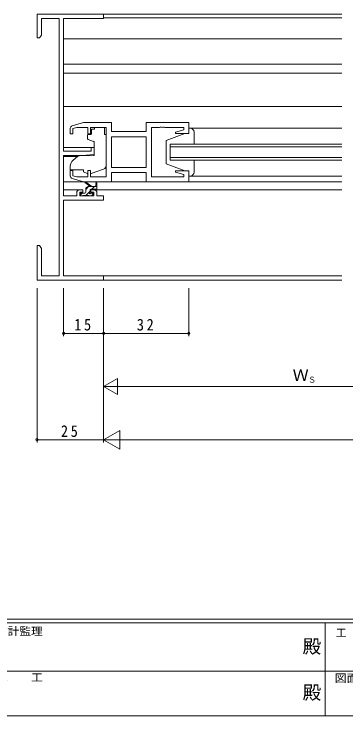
# Model space of a CAD drawing. Units: millimetres on the paper. Extents: x -420 to 373, y -297 to 267.
# Drawn here: x -149.5 to -24.9, y -297 to -33.2 of the extents above; entities that cross this region are included whole.
import ezdxf
from ezdxf.enums import TextEntityAlignment as Align

# ---------------------------------------------------------------- set-up
doc = ezdxf.new("R2010")
doc.units = ezdxf.units.MM
for name, color, linetype, lineweight in [('0-1_YKK_ZWAK', 7, 'Continuous', 9), ('0-3_YKK_11', 7, 'Continuous', 9), ('0-4_YKK_12', 2, 'Continuous', 9), ('0-5_YKK_13', 4, 'Continuous', 9), ('0-7_YKK_D', 6, 'Continuous', 9)]:
    doc.layers.add(name, color=color, linetype=linetype, lineweight=lineweight)
doc.styles.add('ＭＳ ゴシック', font='')
doc.styles.get('ＭＳ ゴシック').set_extended_font_data('MS Gothic')

msp = doc.modelspace()

# ---------------------------------------------------------------- linework, layer by layer
at = {"layer": '0-1_YKK_ZWAK'}
for p, q in [((352.3, -260.575), (-417.7, -260.575)), ((314.5, -261.975), (-417.7, -261.975)), ((-32.7, -261.975), (-32.7, -296.975)), ((-160.1, -280.175), (-31.3, -280.175)), ((-31.3, -280.175), (97.5, -280.175)), ((-417.7, -296.975), (314.5, -296.975))]:
    msp.add_line(p, q, dxfattribs=at)
at = {"layer": '0-3_YKK_11'}
for p, q in [((-140.896, -33.185), (-140.896, -42.185)), ((-115.896, -33.185), (-140.896, -33.185)), ((-115.896, -34.815), (-115.896, -33.185)), ((-139.266, -34.815), (-132.526, -34.815)), ((-139.266, -41.094), (-139.266, -34.815)), ((-132.526, -34.815), (-132.526, -131.555)), ((-130.896, -34.815), (-115.896, -34.815)), ((-130.896, -84.685), (-130.896, -34.815)), ((-140.896, -42.185), (-139.896, -42.185)), ((-139.896, -42.185), (-139.266, -41.094)), ((-128.396, -78.185), (-128.396, -76.129)), ((-127.683, -75.172), (-123.396, -73.885)), ((-126.001, -75.815), (-127.396, -76.234)), ((-127.396, -76.234), (-127.396, -78.185)), ((-121.796, -75.815), (-126.001, -75.815)), ((-123.396, -73.885), (-112.896, -73.885)), ((-121.796, -78.185), (-121.796, -75.815)), ((-120.796, -75.815), (-120.796, -78.185)), ((-114.896, -75.815), (-120.796, -75.815)), ((-114.896, -94.355), (-114.896, -75.815)), ((-112.896, -73.885), (-112.896, -77.385)), ((-99.896, -73.885), (-83.896, -73.885)), ((-99.896, -77.385), (-99.896, -73.885)), ((-97.896, -75.815), (-97.896, -94.355)), ((-94.854, -75.815), (-97.896, -75.815)), ((-94.671, -75.695), (-94.854, -75.815)), ((-94.121, -75.695), (-94.671, -75.695)), ((-93.937, -75.815), (-94.121, -75.695)), ((-93.854, -75.815), (-93.937, -75.815)), ((-93.671, -75.695), (-93.854, -75.815)), ((-93.121, -75.695), (-93.671, -75.695)), ((-92.937, -75.815), (-93.121, -75.695)), ((-85.826, -75.815), (-92.937, -75.815)), ((-85.826, -76.733), (-85.826, -75.815)), ((-83.896, -73.885), (-83.896, -78.085)), ((-127.396, -78.185), (-128.396, -78.185)), ((-120.796, -78.185), (-121.796, -78.185)), ((-112.896, -77.385), (-99.896, -77.385)), ((-88.925, -77.563), (-85.826, -76.733)), ((-88.856, -78.085), (-88.925, -77.563)), ((-83.896, -78.085), (-88.856, -78.085)), ((-112.966, -79.315), (-99.896, -79.315)), ((-112.966, -90.855), (-112.966, -79.315)), ((-99.896, -79.315), (-99.896, -90.855)), ((-120.596, -83.385), (-120.596, -84.685)), ((-119.396, -83.385), (-120.596, -83.385)), ((-119.396, -85.992), (-119.396, -83.385)), ((-120.596, -84.685), (-130.896, -84.685)), ((-130.896, -86.385), (-123.896, -86.385)), ((-130.896, -101.555), (-130.896, -86.385)), ((-123.896, -86.385), (-119.396, -85.992)), ((-128.396, -91.985), (-127.396, -91.985)), ((-128.396, -94.041), (-128.396, -91.985)), ((-127.396, -91.985), (-127.396, -93.937)), ((-121.796, -91.985), (-120.796, -91.985)), ((-121.796, -94.355), (-121.796, -91.985)), ((-120.796, -91.985), (-120.796, -94.355)), ((-99.896, -90.855), (-112.966, -90.855)), ((-99.896, -90.855), (-112.966, -90.855)), ((-88.925, -92.608), (-88.856, -92.085)), ((-88.856, -92.085), (-83.896, -92.085)), ((-83.896, -92.085), (-83.896, -96.285)), ((-127.396, -93.937), (-126.001, -94.355)), ((-126.001, -94.355), (-121.796, -94.355)), ((-120.796, -94.355), (-114.896, -94.355)), ((-112.896, -92.785), (-112.896, -96.285)), ((-99.896, -92.785), (-112.896, -92.785)), ((-99.896, -96.285), (-99.896, -92.785)), ((-97.896, -94.355), (-85.826, -94.355)), ((-85.826, -93.438), (-88.925, -92.608)), ((-85.826, -94.355), (-85.826, -93.438)), ((-123.396, -96.285), (-127.683, -94.999)), ((-112.896, -96.285), (-123.396, -96.285)), ((-83.896, -96.285), (-99.896, -96.285)), ((-123.696, -99.285), (-124.996, -99.285)), ((-124.796, -100.085), (-123.696, -100.085)), ((-124.796, -101.555), (-124.796, -100.085)), ((-123.696, -100.085), (-123.696, -99.285)), ((-120.696, -99.285), (-120.696, -100.085)), ((-119.396, -99.285), (-120.696, -99.285)), ((-120.696, -100.085), (-119.596, -100.085)), ((-119.596, -100.085), (-119.596, -101.555)), ((-125.996, -101.555), (-130.896, -101.555)), ((-125.996, -100.285), (-125.996, -101.555)), ((-119.596, -101.555), (-124.796, -101.555)), ((-118.396, -101.555), (-118.396, -100.285)), ((-115.896, -101.555), (-118.396, -101.555)), ((-115.896, -103.185), (-115.896, -101.555)), ((-130.896, -103.185), (-115.896, -103.185)), ((-130.896, -131.555), (-130.896, -103.185)), ((-140.896, -120.185), (-140.896, -127.727)), ((-139.896, -120.185), (-140.896, -120.185)), ((-139.266, -121.276), (-139.896, -120.185)), ((-139.266, -131.555), (-139.266, -121.276)), ((-140.896, -127.727), (-140.776, -127.91)), ((-140.776, -128.46), (-140.896, -128.644)), ((-140.896, -128.644), (-140.896, -128.727)), ((-140.896, -128.727), (-140.776, -128.91)), ((-140.776, -127.91), (-140.776, -128.46)), ((-140.776, -128.91), (-140.776, -129.46)), ((-140.776, -129.46), (-140.896, -129.644)), ((-140.896, -129.644), (-140.896, -133.185)), ((-132.526, -131.555), (-139.266, -131.555)), ((-115.896, -131.555), (-130.896, -131.555)), ((-115.896, -133.185), (-115.896, -131.555)), ((-140.896, -133.185), (-115.896, -133.185))]:
    msp.add_line(p, q, dxfattribs=at)
for centre, start, end in [((-127.396, -76.129), 106.69925, 180.00003), ((-127.396, -94.041), 179.99995, 253.30074), ((-124.996, -100.285), 90, 179.99998), ((-119.396, -100.285), 0, 89.99998)]:
    msp.add_arc(centre, 1, start, end, dxfattribs=at)
at = {"layer": '0-4_YKK_12'}
for p, q in [((-26.396, -33.185), (-116.196, -33.185)), ((-115.896, -34.585), (-26.396, -34.585)), ((-26.396, -42.485), (-130.896, -42.485)), ((-26.396, -51.985), (-130.896, -51.985)), ((-26.396, -55.385), (-130.896, -55.385)), ((-26.396, -67.885), (-130.896, -67.885)), ((-26.396, -76.085), (-83.896, -76.085)), ((-119.396, -83.385), (-130.896, -83.385)), ((-90.896, -82.085), (-90.896, -88.085)), ((-26.396, -82.085), (-90.896, -82.085)), ((-90.896, -83.085), (-26.396, -83.085)), ((-125.772, -86.785), (-130.896, -86.785)), ((-26.396, -87.085), (-90.896, -87.085)), ((-90.896, -88.085), (-26.396, -88.085)), ((-26.396, -94.085), (-83.896, -94.085)), ((-123.322, -96.285), (-130.896, -96.285)), ((-99.396, -96.285), (-113.396, -96.285)), ((-26.396, -96.285), (-84.396, -96.285)), ((-124.996, -99.285), (-130.896, -99.285)), ((-26.396, -99.285), (-119.396, -99.285)), ((-26.396, -131.555), (-116.196, -131.555)), ((-26.396, -133.185), (-116.196, -133.185))]:
    msp.add_line(p, q, dxfattribs=at)
at = {"layer": '0-5_YKK_13'}
for p, q in [((-120.466, -77.485), (-120.466, -76.485)), ((-119.296, -76.485), (-120.466, -76.485)), ((-119.296, -75.815), (-119.296, -76.485)), ((-119.296, -75.815), (-115.496, -75.815)), ((-115.496, -75.815), (-115.496, -76.485)), ((-115.496, -77.485), (-115.496, -76.485)), ((-83.896, -76.085), (-83.896, -78.085)), ((-83.396, -76.085), (-83.896, -76.085)), ((-121.996, -78.785), (-121.996, -79.835)), ((-120.766, -78.485), (-121.696, -78.485)), ((-120.466, -77.485), (-120.466, -78.185)), ((-115.496, -78.485), (-115.496, -77.485)), ((-115.496, -78.485), (-114.896, -78.485)), ((-114.896, -90.041), (-114.896, -78.485)), ((-85.396, -78.085), (-92.396, -80.685)), ((-83.896, -78.085), (-85.396, -78.085)), ((-81.896, -82.085), (-81.896, -77.585)), ((-121.667, -80.305), (-119.666, -81.033)), ((-119.396, -81.482), (-119.396, -86.088)), ((-92.396, -80.685), (-92.396, -89.485)), ((-125.633, -86.668), (-127.324, -88.087)), ((-119.613, -86.387), (-124.999, -86.434)), ((-85.396, -92.085), (-92.396, -89.485)), ((-81.896, -92.585), (-81.896, -88.085)), ((-128.396, -90.385), (-128.396, -91.685)), ((-128.396, -91.685), (-123.396, -91.685)), ((-123.396, -91.685), (-123.396, -91.985)), ((-123.396, -91.985), (-123.396, -92.482)), ((-120.524, -93.126), (-115.886, -91.451)), ((-85.396, -92.085), (-83.896, -92.085)), ((-83.896, -92.085), (-83.896, -94.085)), ((-122.089, -93.092), (-123.396, -92.482)), ((-83.896, -94.085), (-83.396, -94.085)), ((-120.896, -98.055), (-122.715, -96.654)), ((-120.296, -98.055), (-122.514, -96.373)), ((-118.696, -96.929), (-118.894, -98.055)), ((-118.396, -98.755), (-118.396, -96.756)), ((-121.536, -98.055), (-122.596, -99.115)), ((-122.596, -100.155), (-122.596, -99.055)), ((-120.996, -99.76), (-122.591, -101.355)), ((-121.596, -98.055), (-118.396, -98.055)), ((-120.996, -99.994), (-120.996, -99.355)), ((-120.696, -99.055), (-118.696, -99.055)), ((-119.291, -98.055), (-120.291, -99.055)), ((-123.936, -100.455), (-124.596, -101.115)), ((-124.596, -100.755), (-124.596, -101.255)), ((-122.896, -100.455), (-124.296, -100.455)), ((-124.296, -101.555), (-123.796, -101.555)), ((-123.596, -101.355), (-121.496, -101.355)), ((-121.296, -101.555), (-120.696, -101.555)), ((-120.196, -100.455), (-120.535, -100.455)), ((-120.484, -101.467), (-119.984, -100.967))]:
    msp.add_line(p, q, dxfattribs=at)
for centre, radius, start, end in [((-83.396, -77.585), 1.5, 0, 90), ((-121.696, -78.785), 0.3, 90, 180), ((-120.766, -78.185), 0.3, 270, 0), ((-121.496, -79.835), 0.5, 180, 250), ((-119.896, -81.482), 0.5, 0, 70), ((-124.99, -87.434), 1, 90.5, 130), ((-119.696, -86.088), 0.3, 270.5, 0), ((-125.396, -90.385), 3, 130, 180), ((-116.396, -90.041), 1.5, 289.85326, 0), ((-121.667, -92.185), 1, 245, 262.59306), ((-120.864, -92.185), 1, 273.88683, 289.85326), ((-83.396, -92.585), 1.5, 270, 0), ((-122.696, -96.455), 0.2, 24.41711, 264.41711), ((-118.596, -96.756), 0.2, 0, 239.99998), ((-122.896, -100.155), 0.3, 270, 0), ((-121.596, -99.055), 1, 90, 180), ((-121.296, -99.994), 0.3, 303.05573, 0), ((-120.696, -99.355), 0.3, 90, 180), ((-118.696, -98.755), 0.3, 270, 0), ((-124.296, -100.755), 0.3, 90, 180), ((-124.296, -101.255), 0.3, 180, 270), ((-123.796, -101.355), 0.2, 270, 0), ((-121.296, -101.355), 0.2, 180, 270), ((-120.996, -100.455), 0.25, 123.05573, 326.94426), ((-120.535, -100.755), 0.3, 90, 146.94426), ((-120.696, -101.255), 0.3, 270, 314.99998), ((-120.196, -100.755), 0.3, 314.99998, 90)]:
    msp.add_arc(centre, radius, start, end, dxfattribs=at)
at = {"layer": '0-7_YKK_D'}
for p, q in [((-140.896, -136.185), (-140.896, -194.185)), ((-130.896, -136.185), (-130.896, -154.185)), ((-115.896, -136.185), (-115.896, -154.185)), ((-115.896, -136.185), (-115.896, -174.185)), ((-115.896, -136.185), (-115.896, -154.185)), ((-115.896, -136.185), (-115.896, -194.185)), ((-115.896, -136.185), (-115.896, -194.185)), ((-83.896, -136.185), (-83.896, -154.185)), ((-130.896, -153.185), (-115.896, -153.185)), ((-115.896, -153.185), (-83.896, -153.185)), ((-115.896, -173.185), (-110.7, -170.185)), ((-110.7, -176.185), (-110.7, -170.185)), ((-115.896, -173.185), (-105.503, -173.185)), ((-115.896, -173.185), (-110.7, -176.185)), ((-109.896, -173.185), (28.104, -173.185)), ((-115.896, -193.185), (-109.834, -189.685)), ((-109.834, -196.685), (-109.834, -189.685)), ((-115.896, -193.185), (-140.896, -193.185)), ((-115.896, -193.185), (-103.771, -193.185)), ((-115.896, -193.185), (-109.834, -196.685)), ((217.104, -193.185), (-108.896, -193.185))]:
    msp.add_line(p, q, dxfattribs=at)
for centre in [(-130.896, -153.185), (-115.896, -153.185), (-115.896, -153.185), (-83.896, -153.185), (-140.896, -193.185)]:
    msp.add_circle(centre, 0.425, dxfattribs=at)

# ---------------------------------------------------------------- texts
at = {"layer": '0-1_YKK_ZWAK', "style": 'ＭＳ ゴシック', "width": 1.1}
for s, p in [('設計監理', (-156.331, -267.508)), ('施\u3000\u3000工', (-156.331, -284.83)), ('図面内容', (-29.083, -285.124))]:
    msp.add_text(s, height=2.933, dxfattribs=at).set_placement(p, align=Align.BOTTOM_LEFT)
at = {"layer": '0-1_YKK_ZWAK', "color": 2, "style": 'ＭＳ ゴシック'}
for p in [(-41.182, -274.932), (-41.182, -292.253)]:
    msp.add_text('殿', height=5.132, dxfattribs=at).set_placement(p, align=Align.BOTTOM_LEFT)
at = {"layer": '0-1_YKK_ZWAK', "insert": (-28.688, -267.508), "char_height": 2.933, "attachment_point": 7, "style": 'ＭＳ ゴシック'}
msp.add_mtext('\\T1.16;工\\~事\\~名', dxfattribs=at)
at = {"layer": '0-7_YKK_D', "color": 3, "style": 'ＭＳ ゴシック'}
msp.add_text('Ｗ', height=4.399, dxfattribs=at).set_placement((-44.896, -172.385), align=Align.BOTTOM_LEFT)
at = {"layer": '0-7_YKK_D', "color": 7, "style": 'ＭＳ ゴシック'}
msp.add_text('Ｓ', height=2.199, dxfattribs=at).set_placement((-39.136, -172.385), align=Align.BOTTOM_LEFT)
at = {"layer": '0-7_YKK_D', "color": 3, "char_height": 4.399, "attachment_point": 7, "style": 'ＭＳ ゴシック'}
for s, insert in [('\\T1.36;\\W0.9;15', (-126.916, -152.185)), ('\\T1.36;\\W0.9;32', (-103.416, -152.185)), ('\\T1.36;\\W0.9;25', (-131.916, -192.185))]:
    msp.add_mtext(s, dxfattribs=dict(at, insert=insert))

doc.saveas('drawing.dxf')
